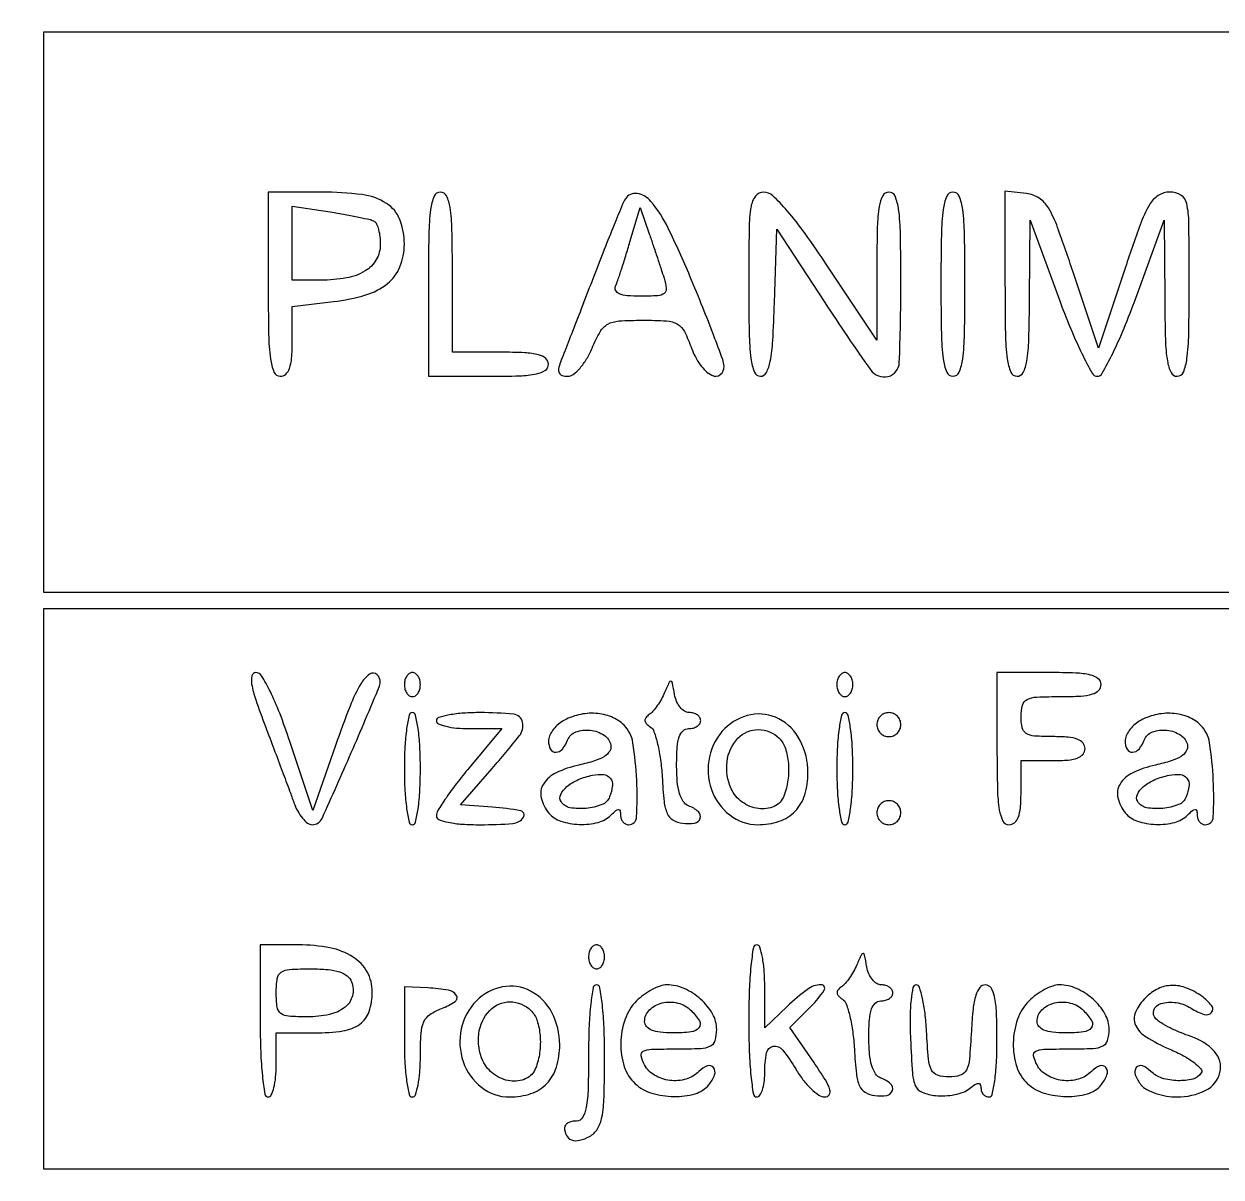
# Model space of a CAD drawing. Extents: x 0 to 836, y 5 to 589.
# Drawn here: x 727.6 to 740.25, y 24.2 to 36.38 of the extents above; entities that cross this region are included whole.
import ezdxf

# ---------------------------------------------------------------- set-up
doc = ezdxf.new("R2010")
doc.units = 0
doc.header["$MEASUREMENT"] = 0

msp = doc.modelspace()

# ---------------------------------------------------------------- linework, layer by layer
for points in [[(201.712326, 537.783562, -0.000001), (217.055896, 537.76491, -0.426088)], [(546.957638, 269.095817, -0.000001), (546.976289, 285.583213, -0.415883)], [(420.497259, 588.710259, 0.000013), (261.145696, 588.714318, 0.000021), (126.989856, 588.708632)], [(718.0002, 320.588723, -0.000011), (717.997333, 194.273324, -0.000202)], [(604.852986, 529.408162, -0.000002), (620.423836, 529.389509, -0.550615)], [(308.18842, 529.408162, -0.000002), (322.638019, 529.38951, -0.415836)], [(238.738155, 529.614638, -0.000002), (224.300981, 529.63329, -0.415836)], [(531.796111, 538.074638, -0.000002), (517.6951, 538.093291, -0.426056)], [(413.368417, 538.074638, -0.000002), (399.676779, 538.093291, -0.415815)], [(693.315638, 481.579418, -0.000002), (693.334294, 494.031443, -0.550517)], [(693.109162, 421.684687, -0.000002), (693.090507, 409.236574, -0.415775)], [(420.462, 4.7376), (836.1018, 4.7376), (836.1018, 4.9491, 0.047675), (836.091092, 5.061147, 0.173074), (836.05527, 5.121825, 0.144586), (835.98451, 5.152374, 0.030103), (835.848, 5.1606), (835.5942, 5.1606), (835.5942, 29.943407, 0.000223), (835.589332, 40.867792, 0.000628), (835.572933, 48.504221, 0.000026), (835.551504, 54.703733, 0.258997), (835.509671, 54.778456, -0.259848), (835.46748, 54.854103), (835.446278, 121.592707, -0.000059), (835.429914, 203.53197, -0.00002), (835.42504, 321.569549)], [(718.148241, 147.565102, 0.000075), (718.164575, 211.571705, 0.000026), (718.1694, 303.889409)], [(598.142374, 133.226362, -0.000004), (607.061927, 133.207701, -0.425827)], [(717.979042, 153.570589, -0.000014), (717.95733, 128.915092, -0.566366)]]:
    msp.add_lwpolyline(points, format="xyb")
for points in [[(786.4416, 33.3324), (786.4416, 30.3714), (757.1277, 30.3714), (727.8138, 30.3714), (727.8138, 33.3324), (727.8138, 36.2934), (757.1277, 36.2934), (786.4416, 36.2934)], [(786.4416, 27.2412), (786.4416, 24.2802), (757.1277, 24.2802), (727.8138, 24.2802), (727.8138, 27.2412), (727.8138, 30.2022), (757.1277, 30.2022), (786.4416, 30.2022)]]:
    msp.add_lwpolyline(points, close=True)
for points in [[(730.1826, 33.6285, 0.004301), (730.187127, 33.10229, 0.028132), (730.206509, 32.8389, 0.065619), (730.24367, 32.699629, 0.303591), (730.3095, 32.6556, 0.185315), (730.368201, 32.67813, 0.127318), (730.407975, 32.738236, 0.065369), (730.430179, 32.847354, 0.017551), (730.4364, 33.024516), (730.4364, 33.393432), (730.871003, 33.444904, 0.041895), (731.213512, 33.514915, 0.099033), (731.44321, 33.635314, 0.127445), (731.574423, 33.812633, 0.096179), (731.6208, 34.0515, 0.093309), (731.571544, 34.313142, 0.160596), (731.431682, 34.482385, 0.109556), (731.173687, 34.574651, 0.031313), (730.746989, 34.6014), (730.1826, 34.6014)], [(731.8746, 33.6285), (731.8746, 32.6556), (732.5091, 32.6556, 0.007659), (732.839228, 32.660657, 0.041714), (733.0167, 32.68098, 0.098409), (733.110095, 32.719762, 0.250296), (733.1436, 32.7825, 0.222027), (733.11503, 32.843668, 0.113455), (733.03785, 32.882962, 0.050675), (732.892841, 32.903947, 0.010614), (732.636, 32.9094), (732.1284, 32.9094), (732.1284, 33.7554, 0.005163), (732.123727, 34.208014, 0.032071), (732.104077, 34.43925, 0.076301), (732.066286, 34.560905, 0.286822), (732.0015, 34.6014, 0.303591), (731.93567, 34.557371, 0.065619), (731.898509, 34.4181, 0.028132), (731.879127, 34.15471, 0.004301)], [(733.956007, 34.530889, 0.040022), (733.926181, 34.472687, 0.001629), (733.836316, 34.254263, 0.002838), (733.73209, 33.994361, 0.002006), (733.617872, 33.701355, -0.000264), (733.502939, 33.403452, -0.000335), (733.396451, 33.128421, -0.000263), (733.30686, 32.897849, -0.002756), (733.269601, 32.80365, 0.048637), (733.249682, 32.735652, 0.166088), (733.25609, 32.690641, 0.202329), (733.287222, 32.664369, 0.075564), (733.344913, 32.6556, 0.164263), (733.40529, 32.675985, 0.05049), (733.476469, 32.742579, 0.044418), (733.546168, 32.838375, 0.036125), (733.603448, 32.9517, -0.030132), (733.6891, 33.12632, -0.137932), (733.768583, 33.20501, -0.110791), (733.88659, 33.239657, -0.016224), (734.137488, 33.2478, -0.015351), (734.390652, 33.240026, -0.115104), (734.504866, 33.205869, -0.146898), (734.578871, 33.127895, -0.03016), (734.654881, 32.9517, 0.06706), (734.746495, 32.776109, 0.112973), (734.869631, 32.665693, 0.301031), (734.958457, 32.672708, 0.246734), (734.998402, 32.76135, 0.072675), (734.983442, 32.83311, 0.002894), (734.889943, 33.084247, 0.00505), (734.774191, 33.380663, 0.003545), (734.638163, 33.712074, 0.014444), (734.4078, 34.22045, 0.060137), (734.22529, 34.502407, 0.178736), (734.079198, 34.586531, 0.30549)], [(735.2586, 33.6285, 0.004424), (735.263191, 33.109585, 0.027206), (735.28244, 32.843061, 0.059887), (735.318505, 32.699499, 0.310718), (735.382325, 32.6556, 0.282978), (735.445136, 32.694242, 0.070011), (735.485824, 32.813835, 0.0329), (735.512787, 33.033091, 0.006329), (735.530375, 33.43321), (735.5547, 34.21082), (736.0623, 33.434537, 0.009138), (736.547171, 32.721799, 0.307133), (736.730364, 32.653019, 0.335202), (736.849278, 32.797945, 0.010066), (736.866, 33.6285, 0.004301), (736.861473, 34.15471, 0.028132), (736.842091, 34.4181, 0.065619), (736.80493, 34.557371, 0.303591), (736.7391, 34.6014, 0.277084), (736.674866, 34.562843, 0.082227), (736.636692, 34.449737, 0.034462), (736.616724, 34.234534, 0.005738), (736.611674, 33.81885), (736.611148, 33.0363), (736.092145, 33.81885, 0.009183), (735.85426, 34.163615, 0.022587), (735.663828, 34.405216, 0.026216), (735.511935, 34.563404, 0.190578), (735.415871, 34.6014, 0.232792), (735.33077, 34.559508, 0.124552), (735.283169, 34.449413, 0.036669), (735.262593, 34.213402, 0.003414)], [(737.289, 33.6285, 0.004301), (737.293527, 33.10229, 0.028132), (737.312909, 32.8389, 0.065619), (737.35007, 32.699629, 0.303591), (737.4159, 32.6556, 0.303591), (737.48173, 32.699629, 0.065619), (737.518891, 32.8389, 0.028132), (737.538273, 33.10229, 0.004301), (737.5428, 33.6285, 0.004301), (737.538273, 34.15471, 0.028132), (737.518891, 34.4181, 0.065619), (737.48173, 34.557371, 0.303591), (737.4159, 34.6014, 0.303591), (737.35007, 34.557371, 0.065619), (737.312909, 34.4181, 0.028132), (737.293527, 34.15471, 0.004301)], [(737.9658, 33.634119, 0.00427), (737.970321, 33.104649, 0.027979), (737.989693, 32.839837, 0.065189), (738.026826, 32.699775, 0.30426), (738.0927, 32.6556, 0.283395), (738.157466, 32.695514, 0.076752), (738.196207, 32.815229, 0.032707), (738.217663, 33.041878, 0.005423), (738.225622, 33.48045), (738.231644, 34.3053), (738.533248, 33.48045, 0.01056), (738.656473, 33.164311, 0.016426), (738.777249, 32.8979, 0.010738), (738.886897, 32.687261, 0.273898), (738.940358, 32.6556, 0.274005), (738.993803, 32.687266, 0.010745), (739.103339, 32.8979, 0.016432), (739.223974, 33.164311, 0.010563), (739.347031, 33.48045), (739.6482, 34.3053), (739.653, 33.48045, 0.005406), (739.660301, 33.041517, 0.032733), (739.681399, 32.815025, 0.077058), (739.719967, 32.695504, 0.283456), (739.7847, 32.6556, 0.303591), (739.85053, 32.699629, 0.065619), (739.887691, 32.8389, 0.028132), (739.907073, 33.10229, 0.004301), (739.9116, 33.6285, 0.002636), (739.908182, 34.276743, 0.049204), (739.886004, 34.479641, 0.203364), (739.824817, 34.567474, 0.141197), (739.707076, 34.6014, 0.144684), (739.585257, 34.565396, 0.117952), (739.491062, 34.466534, 0.045721), (739.393841, 34.257332, 0.005516), (739.227752, 33.77655), (738.952951, 32.9517), (738.685428, 33.7554, 0.005885), (738.521995, 34.227765, 0.04788), (738.42456, 34.434431, 0.114828), (738.325772, 34.537355, 0.115351), (738.191853, 34.585869), (737.9658, 34.612639)], [(731.30355, 34.29207, -0.154249), (731.328053, 34.263732, -0.037778), (731.348362, 34.2047, -0.035137), (731.362336, 34.130263, -0.028842), (731.367, 34.049484, -0.131439), (731.323898, 33.888353, -0.127199), (731.205734, 33.767898, -0.09233), (731.009185, 33.694404, -0.043449), (730.738062, 33.6708), (730.4364, 33.6708), (730.4364, 34.061106), (730.4364, 34.451412), (730.83825, 34.391268, -0.006643), (730.996786, 34.365383, -0.008729), (731.140695, 34.337319, -0.006678), (731.259864, 34.310245, -0.078913)], [(734.363916, 33.69195, -0.045786), (734.387501, 33.583558, -0.266127), (734.365719, 33.53167, -0.150745), (734.297851, 33.506596, -0.013669), (734.115151, 33.5016, -0.019679), (733.975345, 33.507105, -0.075921), (733.890995, 33.526878, -0.1794), (733.853464, 33.56093, -0.224942), (733.851773, 33.60735, 0.019561), (733.875631, 33.669416, 0.003385), (733.915341, 33.788809, 0.003678), (733.959992, 33.929667, 0.003284), (734.004321, 34.076581), (734.111396, 34.440063), (734.207613, 34.161181, -0.001511), (734.248849, 34.040477, -0.001158), (734.293216, 33.908306, -0.001171), (734.334163, 33.784416, -0.002775)], [(730.153615, 28.95435, -0.000701), (730.242896, 28.71866, -0.000701), (730.331521, 28.482705, -0.000685), (730.408322, 28.276494, -0.002782), (730.4542, 28.15065, 0.039083), (730.49419, 28.061616, 0.048158), (730.545305, 27.986341, 0.055669), (730.599292, 27.934325, 0.16538), (730.647297, 27.918, 0.294104), (730.751466, 27.985074, 0.004357), (731.060607, 28.681198, 0.004305), (731.357854, 29.383067, 0.303155), (731.334192, 29.501808, 0.369635), (731.25351, 29.508056, 0.102003), (731.160999, 29.406057, 0.040456), (731.046946, 29.17144, 0.009158), (730.89357, 28.755537), (730.654266, 28.068101), (730.411383, 28.796751, 0.011296), (730.303785, 29.096777, 0.022701), (730.202997, 29.327202, 0.021861), (730.113063, 29.491265, 0.262183), (730.052441, 29.5254, 0.348787), (730.010243, 29.491886, 0.101287), (730.007881, 29.402897, 0.039243), (730.050394, 29.239002, 0.007815)], [(731.6208, 29.3985, 0.064853), (731.627119, 29.349986, 0.082425), (731.645651, 29.308877, 0.098894), (731.673137, 29.281377, 0.148195), (731.7054, 29.2716, 0.148195), (731.737663, 29.281377, 0.098894), (731.765149, 29.308877, 0.082425), (731.783681, 29.349986, 0.064853), (731.79, 29.3985, 0.064853), (731.783681, 29.447014, 0.082425), (731.765149, 29.488123, 0.098894), (731.737663, 29.515623, 0.148195), (731.7054, 29.5254, 0.148195), (731.673137, 29.515623, 0.098894), (731.645651, 29.488123, 0.082425), (731.627119, 29.447014, 0.064853)], [(736.1892, 29.3985, 0.064853), (736.195519, 29.349986, 0.082425), (736.214051, 29.308877, 0.098894), (736.241537, 29.281377, 0.148195), (736.2738, 29.2716, 0.148195), (736.306063, 29.281377, 0.098894), (736.333549, 29.308877, 0.082425), (736.352081, 29.349986, 0.064853), (736.3584, 29.3985, 0.064853), (736.352081, 29.447014, 0.082425), (736.333549, 29.488123, 0.098894), (736.306063, 29.515623, 0.148195), (736.2738, 29.5254, 0.148195), (736.241537, 29.515623, 0.098894), (736.214051, 29.488123, 0.082425), (736.195519, 29.447014, 0.064853)], [(737.8812, 28.7217, 0.005528), (737.885933, 28.293605, 0.033635), (737.905689, 28.0731, 0.080293), (737.943688, 27.957213, 0.280451), (738.0081, 27.918, 0.176579), (738.066038, 27.93912, 0.128937), (738.105919, 27.99555, 0.069535), (738.128521, 28.09666, 0.020272), (738.135, 28.2564), (738.135, 28.5948), (738.4734, 28.5948, 0.020272), (738.63314, 28.601279, 0.069535), (738.73425, 28.623881, 0.128937), (738.79068, 28.663762, 0.176579), (738.8118, 28.7217, 0.176579), (738.79068, 28.779638, 0.128937), (738.73425, 28.819519, 0.069535), (738.63314, 28.842121, 0.020272), (738.4734, 28.8486, -0.016149), (738.276997, 28.854945, -0.124134), (738.18999, 28.882969, -0.201266), (738.147839, 28.942644, -0.05449), (738.135, 29.0601, -0.063163), (738.150235, 29.180219, -0.217022), (738.19845, 29.239875, -0.105983), (738.300842, 29.26629, -0.010324), (738.558, 29.2716, 0.014068), (738.766157, 29.277458, 0.058865), (738.88935, 29.299095, 0.122766), (738.956038, 29.338687, 0.200296), (738.981, 29.3985, 0.232029), (738.95072, 29.460237, 0.108427), (738.8682, 29.499369, 0.047315), (738.712343, 29.520101, 0.00942), (738.4311, 29.5254), (737.8812, 29.5254)], [(734.370205, 29.3139, -0.027836), (734.33591, 29.244469, -0.024129), (734.292576, 29.175764, -0.024857), (734.247161, 29.117327, -0.062674), (734.207271, 29.08125, 0.067961), (734.171979, 29.04865, 0.193866), (734.162083, 29.01736, 0.176415), (734.176371, 28.985864, 0.055109), (734.217159, 28.952503, -0.166993), (734.257854, 28.900544, -0.024488), (734.295958, 28.770248, -0.025412), (734.32665, 28.606002, -0.019342), (734.344059, 28.423753, 0.011502), (734.365055, 28.160428, 0.078477), (734.398345, 28.034881, 0.160354), (734.458398, 27.968292, 0.094753), (734.56065, 27.933266, 0.078301), (734.686666, 27.935182, 0.273564), (734.746116, 27.985823, 0.306882), (734.727049, 28.056268, 0.086348), (734.6241, 28.117794, -0.155561), (734.567572, 28.163045, -0.075496), (734.528038, 28.247815, -0.050807), (734.50445, 28.374448, -0.02066), (734.4972, 28.549845, -0.01648), (734.503313, 28.735269, -0.063524), (734.525351, 28.848157, -0.126277), (734.565076, 28.910012, -0.189386), (734.6241, 28.9332, 0.064853), (734.672614, 28.939519, 0.082425), (734.713723, 28.958051, 0.098894), (734.741223, 28.985537, 0.148195), (734.751, 29.0178, 0.14167), (734.741672, 29.050061, 0.099768), (734.715452, 29.077549, 0.084673), (734.67624, 29.096065, 0.068161), (734.629984, 29.1024, -0.143604), (734.581238, 29.116695, -0.079933), (734.534735, 29.158315, -0.068543), (734.497416, 29.219962, -0.058641), (734.475669, 29.29275, 0.005096), (734.452466, 29.417857, 0.303678), (734.436996, 29.433394, 0.348652), (734.418733, 29.424047, 0.005921)], [(731.6208, 28.5102, 0.01259), (731.626674, 28.276959, 0.022889), (731.644971, 28.0872, 0.020168), (731.6711, 27.945405, 0.350432), (731.7054, 27.918, 0.350432), (731.7397, 27.945405, 0.020168), (731.765829, 28.0872, 0.022889), (731.784126, 28.276959, 0.01259), (731.79, 28.5102, 0.01259), (731.784126, 28.743441, 0.022889), (731.765829, 28.9332, 0.020168), (731.7397, 29.074995, 0.350432), (731.7054, 29.1024, 0.350432), (731.6711, 29.074995, 0.020168), (731.644971, 28.9332, 0.022889), (731.626674, 28.743441, 0.01259)], [(731.9592, 29.0178, 0.298838), (731.980709, 28.985027, 0.042429), (732.060919, 28.958051, 0.036871), (732.172768, 28.939322, 0.023054), (732.305478, 28.9332), (732.651756, 28.9332), (732.305478, 28.519609, 0.010378), (732.17284, 28.354337, 0.014216), (732.060919, 28.199895, 0.010923), (731.975184, 28.068125, 0.139642), (731.9592, 28.012009, 0.308344), (731.986036, 27.97263, 0.043794), (732.085032, 27.943423, 0.034122), (732.231808, 27.924064, 0.015731), (732.4245, 27.918, 0.01933), (732.766463, 27.931226, 0.22733), (732.878652, 27.996114, 0.543194), (732.849871, 28.064984, 0.025771), (732.551223, 28.103486), (732.212647, 28.1295), (732.547616, 28.5102, 0.014004), (732.834846, 28.855688, 0.221141), (732.868882, 29.000859, 0.326787), (732.776342, 29.084365, 0.025613), (732.4245, 29.1024, 0.017105), (732.246134, 29.096296, 0.027868), (732.095882, 29.077549, 0.026982), (731.983909, 29.050881, 0.332234)], [(733.29165, 29.011024, 0.055942), (733.235022, 28.968934, 0.050884), (733.18709, 28.914081, 0.054217), (733.154396, 28.85538, 0.100292), (733.1436, 28.802096, 0.121715), (733.165172, 28.714793, 0.292011), (733.220617, 28.683188, 0.209173), (733.290262, 28.717912, 0.082553), (733.345671, 28.812234, -0.215995), (733.432755, 28.8982, -0.117595), (733.584897, 28.916447, -0.115264), (733.731115, 28.864022, -0.205035), (733.801341, 28.759715, -0.185423), (733.789738, 28.695438, -0.116911), (733.735554, 28.640451, -0.065091), (733.630877, 28.592444, -0.020466), (733.463988, 28.548215, 0.054843), (733.224569, 28.466819, 0.144759), (733.090368, 28.347967, 0.200364), (733.066424, 28.202348, 0.115561), (733.146973, 28.040836, 0.143535), (733.273822, 27.95536, 0.068951), (733.46895, 27.921837, 0.068625), (733.667163, 27.942641, 0.13679), (733.80348, 28.01952, -0.018208), (733.856048, 28.068393, -0.180052), (733.88385, 28.07874, -0.354955), (733.900244, 28.065424, -0.051663), (733.905, 28.01952, 0.081935), (733.911397, 27.980746, 0.092192), (733.929851, 27.947822, 0.100665), (733.957332, 27.925807, 0.119248), (733.9896, 27.918, 0.399945), (734.074559, 27.998897, 0.023731), (734.075145, 28.38758, 0.027225), (734.03515, 28.784666, 0.158964), (733.941257, 28.969457, 0.10121), (733.809271, 29.056623, 0.079676), (733.64181, 29.094583, 0.074983), (733.461275, 29.079058, 0.073115)], [(735.0048, 28.9332, 0.145074), (734.843631, 28.636252, 0.136121), (734.864859, 28.291276, 0.144383), (735.057548, 28.020694, 0.167848), (735.354842, 27.918, 0.080142), (735.580741, 27.954442, 0.121854), (735.748129, 28.059945, 0.118649), (735.849881, 28.233731, 0.073507), (735.88464, 28.468887, 0.119266), (735.802311, 28.809125, 0.153795), (735.577414, 29.036456, 0.170802), (735.281763, 29.080306, 0.149678)], [(736.1892, 28.5102, 0.01259), (736.195074, 28.276959, 0.022889), (736.213371, 28.0872, 0.020168), (736.2395, 27.945405, 0.350432), (736.2738, 27.918, 0.350432), (736.3081, 27.945405, 0.020168), (736.334229, 28.0872, 0.022889), (736.352526, 28.276959, 0.01259), (736.3584, 28.5102, 0.01259), (736.352526, 28.743441, 0.022889), (736.334229, 28.9332, 0.020168), (736.3081, 29.074995, 0.350432), (736.2738, 29.1024, 0.350432), (736.2395, 29.074995, 0.020168), (736.213371, 28.9332, 0.022889), (736.195074, 28.743441, 0.01259)], [(736.6122, 28.9755, 0.099038), (736.621888, 28.92707, 0.097945), (736.649477, 28.885877, 0.097945), (736.69067, 28.858288, 0.099038), (736.7391, 28.8486, 0.099038), (736.78753, 28.858288, 0.097945), (736.828723, 28.885877, 0.097945), (736.856312, 28.92707, 0.099038), (736.866, 28.9755, 0.099038), (736.856312, 29.02393, 0.097945), (736.828723, 29.065123, 0.097945), (736.78753, 29.092712, 0.099038), (736.7391, 29.1024, 0.099038), (736.69067, 29.092712, 0.097945), (736.649477, 29.065123, 0.097945), (736.621888, 29.02393, 0.099038)], [(739.38285, 29.011024, 0.055942), (739.326222, 28.968934, 0.050884), (739.27829, 28.914081, 0.054217), (739.245596, 28.85538, 0.100292), (739.2348, 28.802096, 0.121715), (739.256372, 28.714793, 0.292011), (739.311817, 28.683188, 0.209173), (739.381462, 28.717912, 0.082553), (739.436871, 28.812234, -0.215995), (739.523955, 28.8982, -0.117595), (739.676097, 28.916447, -0.115264), (739.822315, 28.864022, -0.205035), (739.892541, 28.759715, -0.185423), (739.880938, 28.695438, -0.116911), (739.826754, 28.640451, -0.065091), (739.722077, 28.592444, -0.020466), (739.555188, 28.548215, 0.054843), (739.315769, 28.466819, 0.144759), (739.181568, 28.347967, 0.200364), (739.157624, 28.202348, 0.115561), (739.238173, 28.040836, 0.143535), (739.365022, 27.95536, 0.068951), (739.56015, 27.921837, 0.068625), (739.758363, 27.942641, 0.13679), (739.89468, 28.01952, -0.018208), (739.947248, 28.068393, -0.180052), (739.97505, 28.07874, -0.354955), (739.991444, 28.065424, -0.051663), (739.9962, 28.01952, 0.081935), (740.002597, 27.980746, 0.092192), (740.021051, 27.947822, 0.100665), (740.048532, 27.925807, 0.119248), (740.0808, 27.918, 0.399945), (740.165759, 27.998897, 0.023731), (740.166345, 28.38758, 0.027225), (740.12635, 28.784666, 0.158964), (740.032457, 28.969457, 0.10121), (739.900471, 29.056623, 0.079676), (739.73301, 29.094583, 0.074983), (739.552475, 29.079058, 0.073115)], [(735.58008, 28.83168, -0.11882), (735.6456, 28.724542, -0.057655), (735.677236, 28.566165, -0.053517), (735.672793, 28.388229, -0.058696), (735.630249, 28.221019, -0.195895), (735.528199, 28.112198, -0.14331), (735.362563, 28.087855, -0.12251), (735.189647, 28.157433, -0.12995), (735.074007, 28.2987, -0.13708), (735.029308, 28.584645, -0.161921), (735.145025, 28.831435, -0.206829), (735.360286, 28.923305, -0.197736)], [(733.788735, 28.211309, -0.210752), (733.70833, 28.130328, -0.069612), (733.54157, 28.090483, -0.069651), (733.370389, 28.097941, -0.211733), (733.276424, 28.162214, -0.256839), (733.272609, 28.237298, -0.105773), (733.337383, 28.320275, -0.073541), (733.457629, 28.394067, -0.052378), (733.6089, 28.440683, -0.069356), (733.726942, 28.447275, -0.208746), (733.796398, 28.409844, -0.197995), (733.818388, 28.331607, -0.062447)], [(739.879935, 28.211309, -0.210752), (739.79953, 28.130328, -0.069612), (739.63277, 28.090483, -0.069651), (739.461589, 28.097941, -0.211733), (739.367624, 28.162214, -0.256839), (739.363809, 28.237298, -0.105773), (739.428583, 28.320275, -0.073541), (739.548829, 28.394067, -0.052378), (739.7001, 28.440683, -0.069356), (739.818142, 28.447275, -0.208746), (739.887598, 28.409844, -0.197995), (739.909588, 28.331607, -0.062447)], [(736.6122, 28.0449, 0.099038), (736.621888, 27.99647, 0.097945), (736.649477, 27.955277, 0.097945), (736.69067, 27.927688, 0.099038), (736.7391, 27.918, 0.099038), (736.78753, 27.927688, 0.097945), (736.828723, 27.955277, 0.097945), (736.856312, 27.99647, 0.099038), (736.866, 28.0449, 0.099038), (736.856312, 28.09333, 0.097945), (736.828723, 28.134523, 0.097945), (736.78753, 28.162112, 0.099038), (736.7391, 28.1718, 0.099038), (736.69067, 28.162112, 0.097945), (736.649477, 28.134523, 0.097945), (736.621888, 28.09333, 0.099038)], [(730.098, 25.8453, 0.008575), (730.103602, 25.518693, 0.017647), (730.121376, 25.263675, 0.013417), (730.146745, 25.072178, 0.368504), (730.1826, 25.0416, 0.295869), (730.215351, 25.062839, 0.04382), (730.242349, 25.141005, 0.037669), (730.261076, 25.250313, 0.023598), (730.2672, 25.38), (730.2672, 25.7184), (730.67328, 25.7184, 0.035589), (730.971484, 25.739652, 0.120071), (731.151576, 25.811854, 0.159928), (731.249109, 25.944689, 0.079206), (731.2824, 26.153523, 0.12758), (731.228288, 26.362141, 0.125002), (731.079325, 26.520038, 0.094196), (730.834266, 26.617337, 0.047565), (730.502176, 26.649), (730.098, 26.649)], [(733.5666, 26.5221, 0.064853), (733.572919, 26.473586, 0.082425), (733.591451, 26.432477, 0.098894), (733.618937, 26.404977, 0.148195), (733.6512, 26.3952, 0.148195), (733.683463, 26.404977, 0.098894), (733.710949, 26.432477, 0.082425), (733.729481, 26.473586, 0.064853), (733.7358, 26.5221, 0.064853), (733.729481, 26.570614, 0.082425), (733.710949, 26.611723, 0.098894), (733.683463, 26.639223, 0.148195), (733.6512, 26.649, 0.148195), (733.618937, 26.639223, 0.098894), (733.591451, 26.611723, 0.082425), (733.572919, 26.570614, 0.064853)], [(735.2586, 25.8453, 0.008575), (735.264202, 25.518693, 0.017647), (735.281976, 25.263675, 0.013417), (735.307345, 25.072178, 0.368504), (735.3432, 25.0416, 0.251914), (735.375695, 25.059081, 0.064068), (735.402949, 25.114687, 0.049716), (735.421641, 25.195097, 0.032276), (735.4278, 25.290407, -0.04324), (735.446724, 25.508825, -0.324413), (735.516996, 25.577039, -0.266784), (735.61813, 25.536846, -0.034524), (735.755065, 25.337574, 0.031023), (735.831751, 25.224288, 0.037251), (735.917705, 25.128542, 0.040574), (736.000314, 25.061238, 0.15179), (736.063511, 25.0416, 0.248714), (736.109052, 25.065747, 0.23109), (736.116544, 25.118337, 0.062712), (736.068337, 25.221283, 0.009858), (735.944893, 25.408502), (735.692458, 25.775404), (735.917756, 26.000702, 0.050616), (736.055115, 26.169091, 0.600088), (736.023663, 26.226957, 0.158708), (735.877854, 26.17818, 0.031603), (735.665079, 25.998672), (735.4278, 25.771344), (735.4278, 26.210172, 0.018145), (735.421693, 26.378384, 0.029478), (735.402949, 26.520094, 0.029667), (735.376218, 26.624883, 0.326323), (735.3432, 26.649, 0.368504), (735.307345, 26.618422, 0.013417), (735.281976, 26.426925, 0.017647), (735.264202, 26.171907, 0.008575)], [(736.400605, 26.4375, -0.027836), (736.36631, 26.368069, -0.024129), (736.322976, 26.299364, -0.024857), (736.277561, 26.240927, -0.062674), (736.237671, 26.20485, 0.067961), (736.202379, 26.17225, 0.193866), (736.192483, 26.14096, 0.176415), (736.206771, 26.109464, 0.055109), (736.247559, 26.076103, -0.166993), (736.288254, 26.024144, -0.024488), (736.326358, 25.893848, -0.025412), (736.35705, 25.729602, -0.019342), (736.374459, 25.547353, 0.011502), (736.395455, 25.284028, 0.078477), (736.428745, 25.158481, 0.160354), (736.488798, 25.091892, 0.094753), (736.59105, 25.056866, 0.078301), (736.717066, 25.058782, 0.273564), (736.776516, 25.109423, 0.306882), (736.757449, 25.179868, 0.086348), (736.6545, 25.241394, -0.155561), (736.597972, 25.286645, -0.075496), (736.558438, 25.371415, -0.050807), (736.53485, 25.498048, -0.02066), (736.5276, 25.673445, -0.01648), (736.533713, 25.858869, -0.063524), (736.555751, 25.971757, -0.126277), (736.595476, 26.033612, -0.189386), (736.6545, 26.0568, 0.064853), (736.703014, 26.063119, 0.082425), (736.744123, 26.081651, 0.098894), (736.771623, 26.109137, 0.148195), (736.7814, 26.1414, 0.14167), (736.772072, 26.173661, 0.099768), (736.745852, 26.201149, 0.084673), (736.70664, 26.219665, 0.068161), (736.660384, 26.226, -0.143604), (736.611638, 26.240295, -0.079933), (736.565135, 26.281915, -0.068543), (736.527816, 26.343562, -0.058641), (736.506069, 26.41635, 0.005096), (736.482866, 26.541457, 0.303678), (736.467396, 26.556994, 0.348652), (736.449133, 26.547647, 0.005921)], [(731.063308, 26.257577, -0.154456), (731.072082, 26.111332, -0.165318), (730.994443, 25.991329, -0.113463), (730.82957, 25.913121, -0.054294), (730.595241, 25.8876, -0.016885), (730.396799, 25.894303, -0.148823), (730.315687, 25.925113, -0.197125), (730.277221, 25.991822, -0.033461), (730.2672, 26.1414, -0.035685), (730.278061, 26.293378, -0.210258), (730.319321, 26.359607, -0.137852), (730.407305, 26.389271, -0.012802), (730.638849, 26.3952, -0.021093), (730.814505, 26.387787, -0.057357), (730.936391, 26.363213, -0.087809), (731.016827, 26.320443, -0.135957)], [(731.6208, 25.6239, 0.012868), (731.626691, 25.395024, 0.023206), (731.645023, 25.208325, 0.020583), (731.671193, 25.068817, 0.349298), (731.7054, 25.0416, 0.322967), (731.738384, 25.065387, 0.031205), (731.765149, 25.166471, 0.030387), (731.783892, 25.30375, 0.018737), (731.79, 25.466694, -0.01436), (731.797088, 25.713445, -0.089028), (731.826479, 25.836191, -0.142259), (731.890673, 25.913146, -0.057468), (732.013233, 25.976661, 0.054646), (732.156168, 26.049718, 0.41583), (732.169787, 26.116578, 0.208832), (732.085448, 26.170856, 0.027469), (731.868771, 26.19373), (731.6208, 26.206201)], [(732.3822, 26.0568, 0.145074), (732.221031, 25.759852, 0.136121), (732.242259, 25.414876, 0.144383), (732.434948, 25.144294, 0.167848), (732.732242, 25.0416, 0.080142), (732.958141, 25.078042, 0.121854), (733.125529, 25.183545, 0.118649), (733.227281, 25.357331, 0.073507), (733.26204, 25.592487, 0.119266), (733.179711, 25.932725, 0.153795), (732.954814, 26.160056, 0.170802), (732.659163, 26.203906, 0.149678)], [(733.5666, 25.5069, -0.00643), (733.561725, 25.127814, -0.037256), (733.541718, 24.9288, -0.088943), (733.503317, 24.824279, -0.266366), (733.4397, 24.7878, 0.053595), (733.391151, 24.782581, 0.073362), (733.350077, 24.767091, 0.093122), (733.322503, 24.744202, 0.17482), (733.3128, 24.7173, 0.119814), (733.332846, 24.634848, 0.191558), (733.38684, 24.58794, 0.145224), (733.471443, 24.583849, 0.062904), (733.577723, 24.624553, 0.1359), (733.660708, 24.703669, 0.088669), (733.707883, 24.828155, 0.040106), (733.730478, 25.04217, 0.006255), (733.7358, 25.467577, 0.009209), (733.730153, 25.774183, 0.018566), (733.712291, 26.015244, 0.014571), (733.686778, 26.19599, 0.365433), (733.6512, 26.226, 0.362465), (733.615884, 26.196526, 0.015687), (733.590238, 26.025075, 0.019442), (733.572292, 25.79614, 0.009838)], [(734.0742, 26.0568, 0.112946), (733.952596, 25.863036, 0.079911), (733.90745, 25.609231, 0.081973), (733.944278, 25.360552, 0.131914), (734.059711, 25.181612, 0.110831), (734.234993, 25.082459, 0.070067), (734.468094, 25.046242, 0.072724), (734.691585, 25.075679, 0.151626), (734.837297, 25.170544, 0.083483), (734.897593, 25.274369, 0.255371), (734.886573, 25.35229, 0.339885), (734.822752, 25.370296, 0.101626), (734.73267, 25.31091, -0.127196), (734.596269, 25.230556, -0.100119), (734.42472, 25.216845, -0.102234), (734.264293, 25.270646, -0.138899), (734.1588, 25.38, -0.065434), (734.122439, 25.476391, -0.346339), (734.144734, 25.524145, -0.110508), (734.229953, 25.545639, -0.006737), (734.494223, 25.5492, 0.010286), (734.75165, 25.554496, 0.10302), (734.855464, 25.580613, 0.21569), (734.904423, 25.639434, 0.067422), (734.9202, 25.755903, 0.131373), (734.876662, 25.918749, 0.080011), (734.750316, 26.074294, 0.077284), (734.576131, 26.187093, 0.105492), (734.393776, 26.226, 0.084934), (734.324108, 26.21408, 0.037019), (734.23787, 26.176298, 0.03526), (734.150043, 26.121549, 0.039392)], [(736.967885, 25.65495, 0.00673), (736.988805, 25.289838, 0.085997), (737.021581, 25.157208, 0.199293), (737.09048, 25.091259, 0.064069), (737.230666, 25.056637, 0.042235), (737.330638, 25.053662, 0.036965), (737.434362, 25.067072, 0.03876), (737.526596, 25.09359, 0.084021), (737.590216, 25.130446, -0.024024), (737.647689, 25.173657, -0.13748), (737.683514, 25.185665, -0.309591), (737.704244, 25.172946, -0.105392), (737.712, 25.136559, 0.087854), (737.71842, 25.100302, 0.094595), (737.736851, 25.069494, 0.100072), (737.764327, 25.048886, 0.111474), (737.7966, 25.0416, 0.350432), (737.8309, 25.069005, 0.020168), (737.857029, 25.2108, 0.022889), (737.875326, 25.400559, 0.01259), (737.8812, 25.6338, 0.008727), (737.875962, 25.933868, 0.042365), (737.855669, 26.102753, 0.093931), (737.818087, 26.193772, 0.253187), (737.758522, 26.226, 0.230129), (737.699924, 26.197522, 0.092914), (737.657725, 26.116611, 0.048037), (737.628645, 25.972737, 0.012833), (737.610472, 25.73955, -0.008709), (737.589771, 25.44229, -0.091807), (737.557424, 25.325432, -0.207966), (737.493937, 25.271132, -0.074507), (737.3736, 25.2531, -0.074507), (737.253263, 25.271132, -0.207966), (737.189776, 25.325432, -0.091807), (737.157429, 25.44229, -0.008709), (737.136728, 25.73955, 0.016232), (737.120921, 25.926014, 0.026157), (737.094063, 26.083105, 0.024058), (737.06142, 26.201171, 0.323901), (737.027113, 26.226, 0.356183), (736.993248, 26.198371, 0.024694), (736.973145, 26.067764, 0.024697), (736.963348, 25.886405, 0.012091)], [(738.2196, 26.0568, 0.112946), (738.097996, 25.863036, 0.079911), (738.05285, 25.609231, 0.081973), (738.089678, 25.360552, 0.131914), (738.205111, 25.181612, 0.110831), (738.380393, 25.082459, 0.070067), (738.613494, 25.046242, 0.072724), (738.836985, 25.075679, 0.151626), (738.982697, 25.170544, 0.083483), (739.042993, 25.274369, 0.255371), (739.031973, 25.35229, 0.339885), (738.968152, 25.370296, 0.101626), (738.87807, 25.31091, -0.127196), (738.741669, 25.230556, -0.100119), (738.57012, 25.216845, -0.102234), (738.409693, 25.270646, -0.138899), (738.3042, 25.38, -0.065434), (738.267839, 25.476391, -0.346339), (738.290134, 25.524145, -0.110508), (738.375353, 25.545639, -0.006737), (738.639623, 25.5492, 0.010286), (738.89705, 25.554496, 0.10302), (739.000864, 25.580613, 0.21569), (739.049823, 25.639434, 0.067422), (739.0656, 25.755903, 0.131373), (739.022062, 25.918749, 0.080011), (738.895716, 26.074294, 0.077284), (738.721531, 26.187093, 0.105492), (738.539176, 26.226, 0.084934), (738.469508, 26.21408, 0.037019), (738.38327, 26.176298, 0.03526), (738.295443, 26.121549, 0.039392)], [(739.452343, 26.093057, 0.088394), (739.343786, 25.937427, 0.220155), (739.343875, 25.801913, 0.147802), (739.456086, 25.675902, 0.036222), (739.705516, 25.546878, -0.022314), (739.849747, 25.477282, -0.037697), (739.962727, 25.404935, -0.045842), (740.034799, 25.339584, -0.335894), (740.038923, 25.296085, -0.194793), (739.950554, 25.231321, -0.068995), (739.791704, 25.21379, -0.066213), (739.624104, 25.240854, -0.123896), (739.50693, 25.31091, 0.101626), (739.416848, 25.370296, 0.339885), (739.353027, 25.35229, 0.255371), (739.342007, 25.274369, 0.083483), (739.402303, 25.170544, 0.096675), (739.462859, 25.12104, 0.04186), (739.558776, 25.079477, 0.039365), (739.671423, 25.051129, 0.041986), (739.7847, 25.0416, 0.115131), (740.086932, 25.112128, 0.22524), (740.236928, 25.301765, 0.247754), (740.178318, 25.522431, 0.128635), (739.931657, 25.680393, -0.019519), (739.819527, 25.721675, -0.018631), (739.709168, 25.772162, -0.018947), (739.615181, 25.824022, -0.060901), (739.55899, 25.86797, -0.289449), (739.538566, 25.958495, -0.238759), (739.611599, 26.027973, -0.1129), (739.773131, 26.03879, -0.100401), (739.931045, 25.97969, 0.057009), (740.070845, 25.91313, 0.302381), (740.148758, 25.933591, 0.369024), (740.150162, 26.005024, 0.063092), (740.043347, 26.106017, 0.065462), (739.884507, 26.192922, 0.09827), (739.729363, 26.220191, 0.105663), (739.583733, 26.185713, 0.085806)], [(732.95748, 25.95528, -0.11882), (733.023, 25.848142, -0.057655), (733.054636, 25.689765, -0.053517), (733.050193, 25.511829, -0.058696), (733.007649, 25.344619, -0.195895), (732.905599, 25.235798, -0.14331), (732.739963, 25.211455, -0.12251), (732.567047, 25.281033, -0.12995), (732.451407, 25.4223, -0.13708), (732.406708, 25.708245, -0.161921), (732.522425, 25.955035, -0.206829), (732.737686, 26.046905, -0.197736)], [(734.64948, 25.95528, -0.058051), (734.73707, 25.844591, -0.320638), (734.73226, 25.773018, -0.196168), (734.650901, 25.729023, -0.02708), (734.4549, 25.7184, -0.026332), (734.323318, 25.725334, -0.069939), (734.232203, 25.748111, -0.11615), (734.178545, 25.786084, -0.182916), (734.1588, 25.83825, -0.199831), (734.209742, 25.960624, -0.137795), (734.342576, 26.034576, -0.119659), (734.510183, 26.033897, -0.13663)], [(738.79488, 25.95528, -0.058051), (738.88247, 25.844591, -0.320638), (738.87766, 25.773018, -0.196168), (738.796301, 25.729023, -0.02708), (738.6003, 25.7184, -0.026332), (738.468718, 25.725334, -0.069939), (738.377603, 25.748111, -0.11615), (738.323945, 25.786084, -0.182916), (738.3042, 25.83825, -0.199831), (738.355142, 25.960624, -0.137795), (738.487976, 26.034576, -0.119659), (738.655583, 26.033897, -0.13663)]]:
    msp.add_lwpolyline(points, format="xyb", close=True)

doc.saveas('drawing.dxf')
